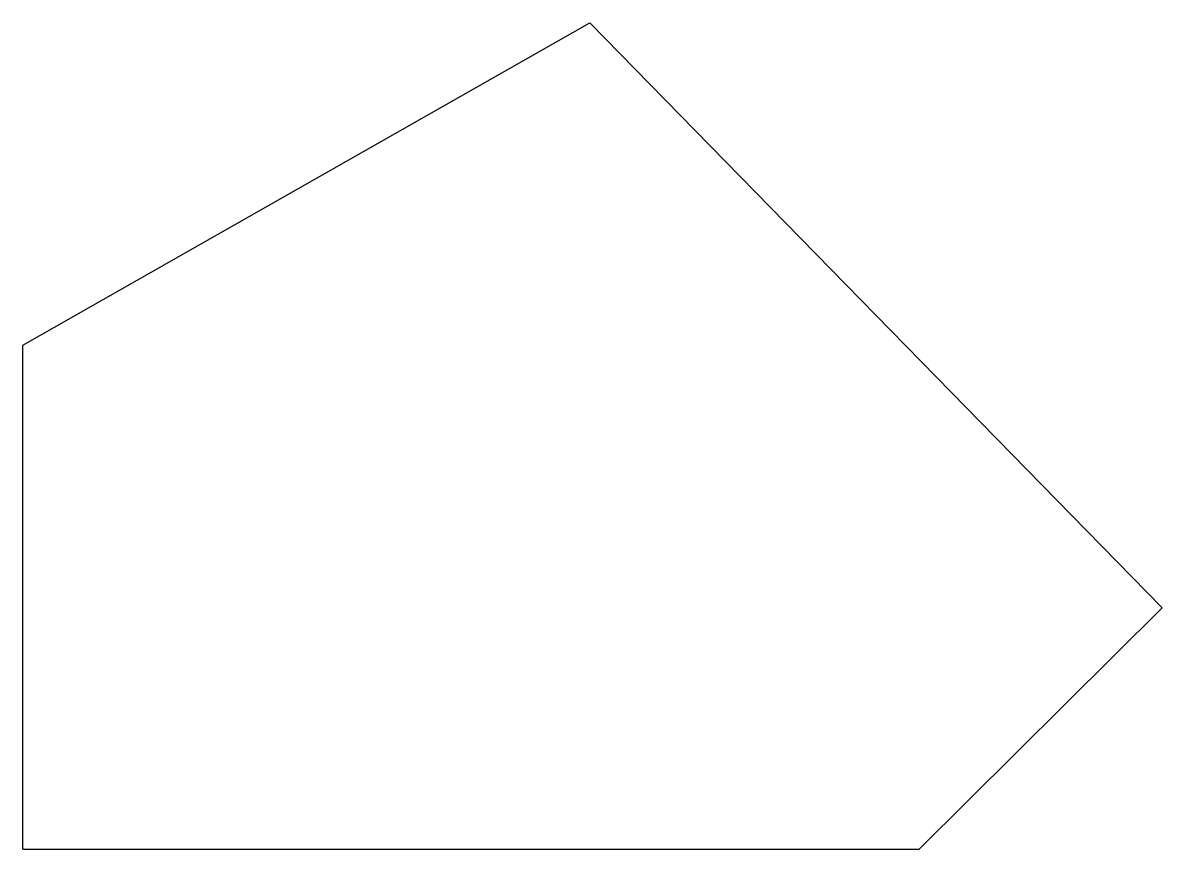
# Model space of a CAD drawing. Header units: inches. Extents: x 2.61 to 7.69, y 3.88 to 7.57.
import ezdxf

# ---------------------------------------------------------------- set-up
doc = ezdxf.new("R2010")
doc.units = ezdxf.units.IN
doc.header["$MEASUREMENT"] = 0

msp = doc.modelspace()

# ---------------------------------------------------------------- linework, layer by layer
for p, q in [((2.6098, 6.1277), (5.1402, 7.5667)), ((7.695, 4.9555), (5.1402, 7.5667)), ((2.6098, 3.8777), (2.6098, 6.1277)), ((6.6098, 3.8777), (7.695, 4.9555)), ((2.6098, 3.8777), (6.6098, 3.8777))]:
    msp.add_line(p, q)

doc.saveas('drawing.dxf')
